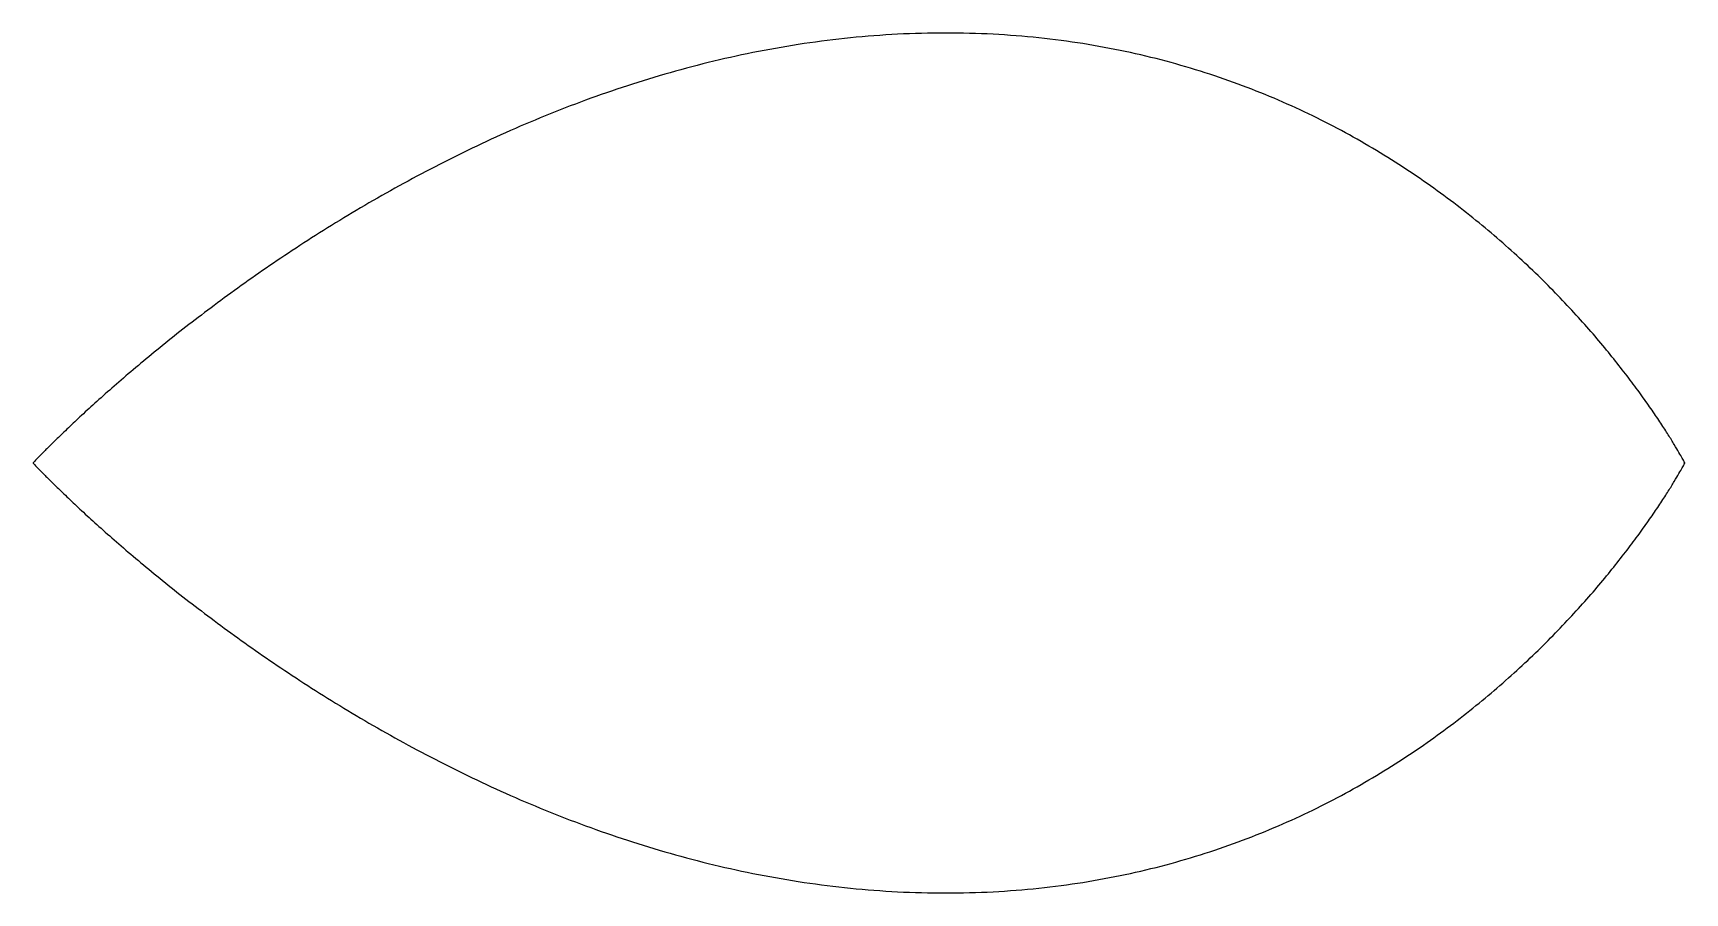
# Model space of a CAD drawing. Extents: x 46.7 to 130, y -89.5 to -46.2.
import ezdxf

# ---------------------------------------------------------------- set-up
doc = ezdxf.new("R2010")
doc.units = 0
doc.layers.add('LAYER_1', color=7, linetype='CONTINUOUS')

msp = doc.modelspace()

# ---------------------------------------------------------------- linework, layer by layer
at = {"layer": 'LAYER_1', "color": 7}
msp.add_open_spline([(130.004, -67.853), (130.004, -67.853), (129.993, -67.875), (129.971, -67.916), (129.949, -67.957), (129.915, -68.018), (129.871, -68.097), (129.826, -68.176), (129.77, -68.274), (129.703, -68.389), (129.636, -68.505), (129.557, -68.637), (129.467, -68.785), (129.378, -68.933), (129.276, -69.098), (129.163, -69.276), (129.05, -69.455), (128.926, -69.648), (128.79, -69.855), (128.653, -70.061), (128.506, -70.281), (128.346, -70.512), (128.186, -70.744), (128.015, -70.988), (127.832, -71.242), (127.649, -71.496), (127.454, -71.761), (127.247, -72.035), (127.039, -72.309), (126.82, -72.592), (126.589, -72.883), (126.358, -73.174), (126.115, -73.473), (125.86, -73.779), (125.605, -74.085), (125.337, -74.397), (125.057, -74.715), (124.778, -75.032), (124.486, -75.355), (124.181, -75.682), (123.877, -76.009), (123.56, -76.34), (123.231, -76.674), (122.902, -77.007), (122.56, -77.343), (122.206, -77.681), (121.851, -78.018), (121.484, -78.357), (121.105, -78.696), (120.725, -79.035), (120.333, -79.374), (119.928, -79.711), (119.523, -80.049), (119.105, -80.385), (118.674, -80.718), (118.243, -81.052), (117.8, -81.383), (117.343, -81.71), (116.887, -82.037), (116.417, -82.36), (115.934, -82.677), (115.452, -82.995), (114.956, -83.307), (114.447, -83.613), (113.938, -83.919), (113.416, -84.218), (112.88, -84.509), (112.345, -84.8), (111.796, -85.084), (111.234, -85.358), (110.671, -85.632), (110.096, -85.896), (109.507, -86.15), (108.917, -86.405), (108.315, -86.648), (107.699, -86.88), (107.082, -87.111), (106.453, -87.331), (105.809, -87.538), (105.165, -87.744), (104.508, -87.937), (103.837, -88.116), (103.166, -88.295), (102.481, -88.459), (101.782, -88.607), (101.083, -88.755), (100.371, -88.888), (99.644, -89.003), (98.917, -89.118), (98.176, -89.216), (97.421, -89.295), (96.666, -89.375), (95.897, -89.436), (95.114, -89.477), (94.331, -89.518), (93.533, -89.539), (92.721, -89.539), (91.909, -89.539), (91.103, -89.518), (90.304, -89.477), (89.504, -89.436), (88.71, -89.375), (87.923, -89.295), (87.136, -89.216), (86.356, -89.118), (85.583, -89.003), (84.81, -88.888), (84.044, -88.755), (83.285, -88.607), (82.527, -88.459), (81.776, -88.295), (81.033, -88.116), (80.29, -87.937), (79.555, -87.744), (78.828, -87.538), (78.101, -87.331), (77.383, -87.111), (76.673, -86.88), (75.964, -86.648), (75.263, -86.405), (74.571, -86.15), (73.88, -85.896), (73.198, -85.632), (72.525, -85.358), (71.853, -85.084), (71.19, -84.8), (70.537, -84.509), (69.884, -84.218), (69.242, -83.919), (68.609, -83.613), (67.977, -83.307), (67.356, -82.995), (66.745, -82.677), (66.134, -82.36), (65.535, -82.037), (64.946, -81.71), (64.358, -81.383), (63.781, -81.052), (63.216, -80.718), (62.651, -80.385), (62.098, -80.049), (61.557, -79.711), (61.016, -79.374), (60.487, -79.035), (59.971, -78.696), (59.455, -78.357), (58.952, -78.018), (58.462, -77.681), (57.971, -77.343), (57.494, -77.007), (57.031, -76.674), (56.567, -76.34), (56.117, -76.009), (55.681, -75.682), (55.245, -75.355), (54.823, -75.032), (54.415, -74.715), (54.008, -74.397), (53.614, -74.085), (53.236, -73.779), (52.857, -73.473), (52.494, -73.174), (52.145, -72.883), (51.797, -72.592), (51.464, -72.309), (51.147, -72.035), (50.829, -71.761), (50.528, -71.496), (50.242, -71.242), (49.957, -70.988), (49.687, -70.744), (49.434, -70.512), (49.181, -70.281), (48.945, -70.061), (48.726, -69.855), (48.506, -69.648), (48.304, -69.455), (48.119, -69.276), (47.934, -69.098), (47.767, -68.933), (47.617, -68.785), (47.467, -68.637), (47.336, -68.505), (47.222, -68.389), (47.109, -68.274), (47.013, -68.176), (46.937, -68.097), (46.86, -68.018), (46.802, -67.957), (46.764, -67.916), (46.725, -67.875), (46.705, -67.853), (46.705, -67.853), (46.705, -67.853), (46.725, -67.832), (46.764, -67.791), (46.802, -67.75), (46.86, -67.689), (46.937, -67.61), (47.013, -67.53), (47.109, -67.432), (47.222, -67.317), (47.336, -67.202), (47.467, -67.07), (47.617, -66.922), (47.767, -66.773), (47.934, -66.609), (48.119, -66.431), (48.304, -66.252), (48.506, -66.059), (48.726, -65.852), (48.945, -65.646), (49.181, -65.426), (49.434, -65.194), (49.687, -64.963), (49.957, -64.719), (50.242, -64.465), (50.528, -64.211), (50.829, -63.946), (51.147, -63.672), (51.464, -63.398), (51.797, -63.115), (52.145, -62.824), (52.494, -62.533), (52.857, -62.234), (53.236, -61.928), (53.614, -61.622), (54.008, -61.31), (54.415, -60.992), (54.823, -60.674), (55.245, -60.351), (55.681, -60.024), (56.117, -59.698), (56.567, -59.367), (57.031, -59.033), (57.494, -58.7), (57.971, -58.363), (58.462, -58.026), (58.952, -57.688), (59.455, -57.35), (59.971, -57.011), (60.487, -56.672), (61.016, -56.333), (61.557, -55.996), (62.098, -55.658), (62.651, -55.322), (63.216, -54.988), (63.781, -54.655), (64.358, -54.324), (64.946, -53.997), (65.535, -53.67), (66.134, -53.347), (66.745, -53.029), (67.356, -52.712), (67.977, -52.399), (68.609, -52.094), (69.242, -51.788), (69.884, -51.489), (70.537, -51.198), (71.19, -50.906), (71.853, -50.623), (72.525, -50.349), (73.198, -50.075), (73.88, -49.81), (74.571, -49.556), (75.263, -49.302), (75.964, -49.059), (76.673, -48.827), (77.383, -48.595), (78.101, -48.376), (78.828, -48.169), (79.555, -47.963), (80.29, -47.77), (81.033, -47.591), (81.776, -47.412), (82.527, -47.248), (83.285, -47.1), (84.044, -46.952), (84.81, -46.819), (85.583, -46.704), (86.356, -46.589), (87.136, -46.491), (87.923, -46.412), (88.71, -46.332), (89.504, -46.271), (90.304, -46.23), (91.103, -46.189), (91.909, -46.168), (92.721, -46.168), (93.533, -46.168), (94.331, -46.189), (95.114, -46.23), (95.897, -46.271), (96.666, -46.332), (97.421, -46.412), (98.176, -46.491), (98.917, -46.589), (99.644, -46.704), (100.371, -46.819), (101.083, -46.952), (101.782, -47.1), (102.481, -47.248), (103.166, -47.412), (103.837, -47.591), (104.508, -47.77), (105.165, -47.963), (105.809, -48.169), (106.453, -48.376), (107.082, -48.595), (107.699, -48.827), (108.315, -49.059), (108.917, -49.302), (109.507, -49.556), (110.096, -49.81), (110.671, -50.075), (111.234, -50.349), (111.796, -50.623), (112.345, -50.906), (112.88, -51.198), (113.416, -51.489), (113.938, -51.788), (114.447, -52.094), (114.956, -52.399), (115.452, -52.712), (115.934, -53.029), (116.417, -53.347), (116.887, -53.67), (117.343, -53.997), (117.8, -54.324), (118.243, -54.655), (118.674, -54.988), (119.105, -55.322), (119.523, -55.658), (119.928, -55.996), (120.333, -56.333), (120.725, -56.672), (121.105, -57.011), (121.484, -57.35), (121.851, -57.688), (122.206, -58.026), (122.56, -58.363), (122.902, -58.7), (123.231, -59.033), (123.56, -59.367), (123.877, -59.698), (124.181, -60.024), (124.486, -60.351), (124.778, -60.674), (125.057, -60.992), (125.337, -61.31), (125.605, -61.622), (125.86, -61.928), (126.115, -62.234), (126.358, -62.533), (126.589, -62.824), (126.82, -63.115), (127.039, -63.398), (127.247, -63.672), (127.454, -63.946), (127.649, -64.211), (127.832, -64.465), (128.015, -64.719), (128.186, -64.963), (128.346, -65.194), (128.506, -65.426), (128.653, -65.646), (128.79, -65.852), (128.926, -66.059), (129.05, -66.252), (129.163, -66.431), (129.276, -66.609), (129.378, -66.773), (129.467, -66.922), (129.557, -67.07), (129.636, -67.202), (129.703, -67.317), (129.77, -67.432), (129.826, -67.53), (129.871, -67.61), (129.915, -67.689), (129.949, -67.75), (129.971, -67.791), (129.993, -67.832), (130.004, -67.853), (130.004, -67.853)], degree=3, knots=[0, 0, 0, 0, 1, 1, 1, 2, 2, 2, 3, 3, 3, 4, 4, 4, 5, 5, 5, 6, 6, 6, 7, 7, 7, 8, 8, 8, 9, 9, 9, 10, 10, 10, 11, 11, 11, 12, 12, 12, 13, 13, 13, 14, 14, 14, 15, 15, 15, 16, 16, 16, 17, 17, 17, 18, 18, 18, 19, 19, 19, 20, 20, 20, 21, 21, 21, 22, 22, 22, 23, 23, 23, 24, 24, 24, 25, 25, 25, 26, 26, 26, 27, 27, 27, 28, 28, 28, 29, 29, 29, 30, 30, 30, 31, 31, 31, 32, 32, 32, 33, 33, 33, 34, 34, 34, 35, 35, 35, 36, 36, 36, 37, 37, 37, 38, 38, 38, 39, 39, 39, 40, 40, 40, 41, 41, 41, 42, 42, 42, 43, 43, 43, 44, 44, 44, 45, 45, 45, 46, 46, 46, 47, 47, 47, 48, 48, 48, 49, 49, 49, 50, 50, 50, 51, 51, 51, 52, 52, 52, 53, 53, 53, 54, 54, 54, 55, 55, 55, 56, 56, 56, 57, 57, 57, 58, 58, 58, 59, 59, 59, 60, 60, 60, 61, 61, 61, 62, 62, 62, 63, 63, 63, 64, 64, 64, 65, 65, 65, 66, 66, 66, 67, 67, 67, 68, 68, 68, 69, 69, 69, 70, 70, 70, 71, 71, 71, 72, 72, 72, 73, 73, 73, 74, 74, 74, 75, 75, 75, 76, 76, 76, 77, 77, 77, 78, 78, 78, 79, 79, 79, 80, 80, 80, 81, 81, 81, 82, 82, 82, 83, 83, 83, 84, 84, 84, 85, 85, 85, 86, 86, 86, 87, 87, 87, 88, 88, 88, 89, 89, 89, 90, 90, 90, 91, 91, 91, 92, 92, 92, 93, 93, 93, 94, 94, 94, 95, 95, 95, 96, 96, 96, 97, 97, 97, 98, 98, 98, 99, 99, 99, 100, 100, 100, 101, 101, 101, 102, 102, 102, 103, 103, 103, 104, 104, 104, 105, 105, 105, 106, 106, 106, 107, 107, 107, 108, 108, 108, 109, 109, 109, 110, 110, 110, 111, 111, 111, 112, 112, 112, 113, 113, 113, 114, 114, 114, 115, 115, 115, 116, 116, 116, 117, 117, 117, 118, 118, 118, 119, 119, 119, 120, 120, 120, 121, 121, 121, 122, 122, 122, 123, 123, 123, 124, 124, 124, 125, 125, 125, 126, 126, 126, 127, 127, 127, 128, 128, 128, 128], dxfattribs=at)

doc.saveas('drawing.dxf')
